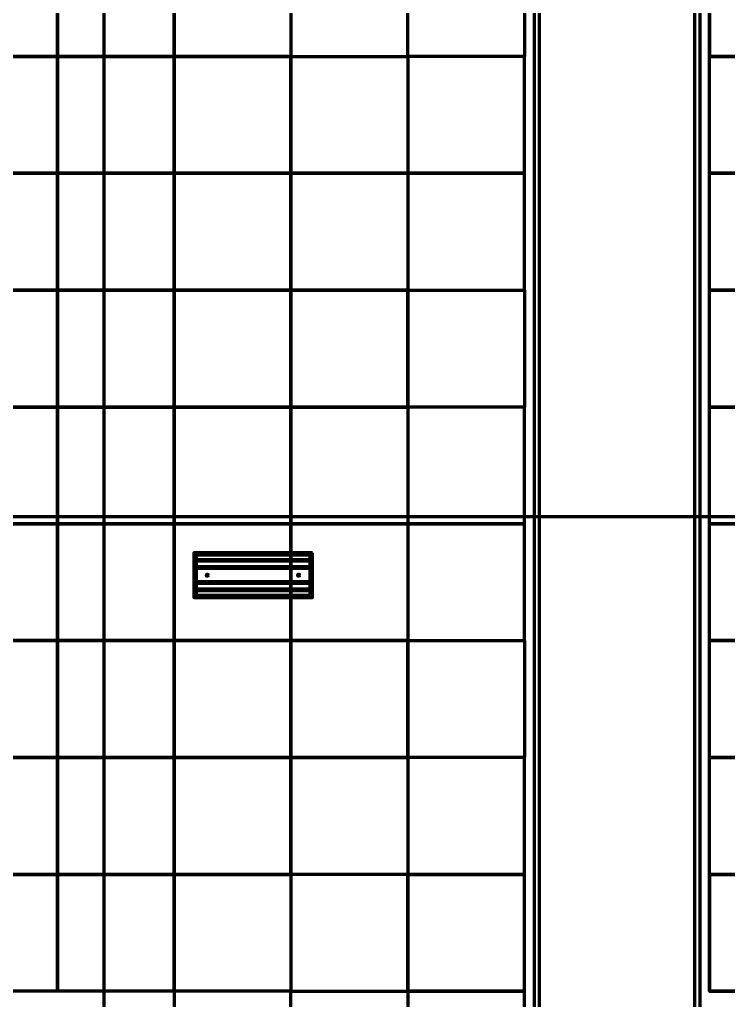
# Model space of a CAD drawing. Extents: x 0 to 1153, y 0 to 816.
# Drawn here: x 720.7 to 767.8, y 542.1 to 607.2 of the extents above; entities that cross this region are included whole.
import ezdxf

# ---------------------------------------------------------------- set-up
doc = ezdxf.new("R2010")
doc.units = 0
doc.header["$MEASUREMENT"] = 0
doc.layers.add('Arch', color=7, linetype='Continuous')
doc.layers.add('Hatch', color=7, linetype='Continuous')

msp = doc.modelspace()

# ---------------------------------------------------------------- linework, layer by layer
at = {"layer": 'Arch', "color": 11, "linetype": 'Continuous', "lineweight": 211}
for p, q in [((726.302, 361.77), (726.302, 717.391)), ((754.877, 613.473), (754.877, 524.055)), ((765.873, 613.473), (765.873, 524.055)), ((917.988, 574.178), (110.871, 574.178))]:
    msp.add_line(p, q, dxfattribs=at)
for points in [[(699.008, 613.473), (755.205, 613.473), (755.205, 523.737), (699.008, 523.737)], [(765.545, 613.473), (798.534, 613.484), (798.534, 523.737), (765.545, 523.737)], [(774.277, 604.753), (766.519, 604.753), (766.519, 612.51), (774.277, 612.51), (774.277, 604.753), (774.277, 612.51), (766.519, 612.51), (766.519, 604.753)], [(746.474, 589.238), (738.706, 589.238), (738.706, 596.995), (746.474, 596.995), (754.232, 596.995), (754.232, 604.753), (746.474, 604.753), (746.474, 596.995), (746.474, 589.238), (746.474, 581.47), (738.706, 581.47), (746.474, 581.47), (746.474, 573.712), (738.706, 573.712), (738.706, 581.47), (738.706, 589.238), (746.474, 589.238), (754.232, 589.238), (754.232, 596.995), (746.474, 596.995), (746.474, 589.238), (754.232, 589.238), (754.232, 581.47), (746.474, 581.47)], [(746.474, 565.954), (738.706, 565.954), (738.706, 573.712), (746.474, 573.712), (754.232, 573.712), (754.232, 581.47), (746.474, 581.47), (746.474, 573.712), (746.474, 565.954), (746.474, 558.186), (738.706, 558.186), (746.474, 558.186), (746.474, 550.429), (738.706, 550.429), (738.706, 558.186), (738.706, 565.954), (746.474, 565.954), (754.232, 565.954), (754.232, 573.712), (746.474, 573.712), (746.474, 565.954), (754.232, 565.954), (754.232, 558.186), (746.474, 558.186)]]:
    msp.add_lwpolyline(points, close=True, dxfattribs=at)
for points in [[(730.948, 612.51), (730.948, 604.753), (723.191, 604.753), (723.191, 612.51), (723.191, 604.753), (715.433, 604.753)], [(738.706, 534.903), (738.706, 542.671), (730.948, 542.671), (730.948, 550.429), (730.948, 558.186), (730.948, 565.954), (730.948, 573.712), (730.948, 581.47), (730.948, 589.238), (730.948, 596.995), (730.948, 604.753), (738.706, 604.753), (746.474, 604.753), (746.474, 596.995), (738.706, 596.995), (738.706, 604.753), (730.948, 604.753), (730.948, 596.995), (723.191, 596.995), (730.948, 596.995), (730.948, 589.238), (723.191, 589.238), (730.948, 589.238), (730.948, 581.47), (723.191, 581.47), (730.948, 581.47), (730.948, 573.712), (723.191, 573.712), (730.948, 573.712), (730.948, 565.954), (723.191, 565.954), (730.948, 565.954), (730.948, 558.186), (723.191, 558.186), (730.948, 558.186), (730.948, 550.429), (723.191, 550.429), (730.948, 550.429), (730.948, 542.671), (723.191, 542.671), (723.191, 550.429), (723.191, 558.186), (723.191, 565.954), (723.191, 573.712), (723.191, 581.47), (723.191, 589.238), (723.191, 596.995), (723.191, 604.753), (730.948, 604.753), (730.948, 612.51)], [(738.706, 612.51), (738.706, 604.753), (738.706, 596.995), (730.948, 596.995), (738.706, 596.995), (738.706, 589.238), (730.948, 589.238), (738.706, 589.238), (738.706, 581.47), (730.948, 581.47), (738.706, 581.47), (738.706, 573.712), (730.948, 573.712), (738.706, 573.712), (738.706, 565.954), (730.948, 565.954), (738.706, 565.954), (738.706, 558.186), (730.948, 558.186), (738.706, 558.186), (738.706, 550.429), (730.948, 550.429), (738.706, 550.429), (738.706, 542.671), (730.948, 542.671), (730.948, 534.903)], [(738.706, 612.51), (738.706, 604.753), (746.474, 604.753), (746.474, 612.51)], [(754.232, 612.51), (754.232, 604.753), (746.474, 604.753), (746.474, 612.51)], [(715.433, 604.753), (723.191, 604.753), (723.191, 596.995), (715.433, 596.995), (723.191, 596.995), (723.191, 589.238), (715.433, 589.238), (723.191, 589.238), (723.191, 581.47), (715.433, 581.47), (723.191, 581.47), (723.191, 573.712), (715.433, 573.712), (723.191, 573.712), (723.191, 565.954), (715.433, 565.954), (723.191, 565.954), (723.191, 558.186), (715.433, 558.186), (723.191, 558.186), (723.191, 550.429), (715.433, 550.429), (723.191, 550.429), (723.191, 542.671), (715.433, 542.671)], [(774.277, 596.995), (766.519, 596.995), (766.519, 604.753), (774.277, 604.753)], [(774.277, 550.429), (766.519, 550.429), (766.519, 558.186), (766.519, 565.954), (766.519, 573.712), (766.519, 581.47), (766.519, 589.238), (766.519, 596.995), (766.519, 604.753), (774.277, 604.753)], [(774.277, 596.995), (766.519, 596.995), (774.277, 596.995)], [(774.277, 589.238), (766.519, 589.238), (766.519, 596.995), (774.277, 596.995)], [(774.277, 589.238), (766.519, 589.238), (774.277, 589.238)], [(774.277, 581.47), (766.519, 581.47), (766.519, 589.238), (774.277, 589.238)], [(774.277, 581.47), (766.519, 581.47), (774.277, 581.47)], [(774.277, 573.712), (766.519, 573.712), (766.519, 581.47), (774.277, 581.47)], [(774.277, 573.712), (766.519, 573.712), (774.277, 573.712)], [(774.277, 565.954), (766.519, 565.954), (766.519, 573.712), (774.277, 573.712)], [(774.277, 565.954), (766.519, 565.954), (774.277, 565.954)], [(774.277, 558.186), (766.519, 558.186), (766.519, 565.954), (774.277, 565.954)], [(738.706, 534.903), (738.706, 542.671), (746.474, 542.671), (746.474, 550.429), (754.232, 550.429), (754.232, 558.186), (746.474, 558.186), (746.474, 550.429), (738.706, 550.429), (738.706, 542.671), (746.474, 542.671), (754.232, 542.671), (754.232, 550.429), (746.474, 550.429), (746.474, 542.671), (746.474, 534.903)], [(774.277, 558.186), (766.519, 558.186), (774.277, 558.186)], [(774.277, 550.429), (766.519, 550.429), (766.519, 558.186), (774.277, 558.186)], [(774.277, 550.429), (766.519, 550.429), (774.277, 550.429)], [(774.277, 542.671), (766.519, 542.671), (766.519, 550.429), (766.519, 542.671), (774.277, 542.671)], [(754.232, 534.903), (754.232, 542.671), (746.474, 542.671), (746.474, 534.903)]]:
    msp.add_lwpolyline(points, dxfattribs=at)
at = {"layer": 'Hatch', "color": 5, "linetype": 'Continuous', "lineweight": 211}
for p, q in [((739.976, 571.331), (732.409, 571.331)), ((739.976, 571.235), (732.409, 571.235)), ((739.976, 570.854), (732.409, 570.854)), ((739.976, 570.749), (732.409, 570.749)), ((739.976, 569.849), (732.409, 569.849)), ((739.976, 569.743), (732.409, 569.743)), ((739.976, 569.362), (732.409, 569.362)), ((739.976, 569.256), (732.409, 569.256))]:
    msp.add_line(p, q, dxfattribs=at)
for points in [[(740.135, 571.786), (732.25, 571.786), (732.25, 568.812), (740.135, 568.812)], [(739.976, 568.971), (739.976, 571.627), (732.409, 571.627), (732.409, 568.971)], [(733.224, 570.299), (733.172, 570.232), (733.128, 570.235), (733.094, 570.267), (733.087, 570.31), (733.11, 570.351), (733.149, 570.367), (733.191, 570.357), (733.224, 570.299)], [(739.288, 570.299), (739.241, 570.234), (739.198, 570.234), (739.161, 570.263), (739.151, 570.304), (739.167, 570.344), (739.203, 570.366), (739.246, 570.362), (739.288, 570.299)]]:
    msp.add_lwpolyline(points, close=True, dxfattribs=at)

doc.saveas('drawing.dxf')
